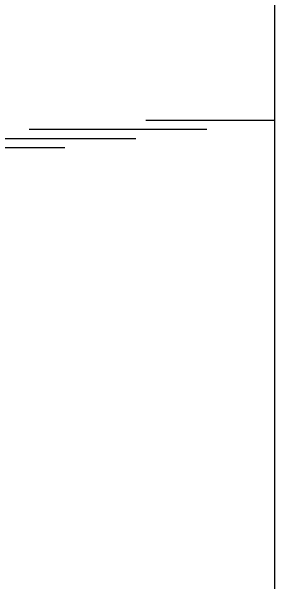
# Model space of a CAD drawing. Header units: inches. Extents: x -16659 to 2747, y 141 to 7454.
# Drawn here: x 650 to 1341, y 2639 to 4139 of the extents above; entities that cross this region are included whole.
import ezdxf

# ---------------------------------------------------------------- set-up
doc = ezdxf.new("R2010")
doc.units = ezdxf.units.IN
doc.header["$LTSCALE"] = 0.5
doc.header["$MEASUREMENT"] = 0
doc.layers.add('A-Elev-South', color=7, linetype='Continuous')

msp = doc.modelspace()

# ---------------------------------------------------------------- linework, layer by layer
at = {"layer": 'A-Elev-South', "color": 7}
msp.add_line((1341, 5293.3, 5147.6), (1341, 710, 5147.6), dxfattribs=at)
at = {"layer": 'A-Elev-South', "color": 126}
for p, q in [((1003.4, 3853.3, -5147.6), (1341, 3853.3, -5147.6)), ((696.5, 3829.3, -5147.6), (1163.6, 3829.3, -5147.6)), ((329.9, 3805.3, -5147.6), (977, 3805.3, -5147.6))]:
    msp.add_line(p, q, dxfattribs=at)
at = {"layer": 'A-Elev-South', "color": 252}
msp.add_line((-46, 3781.3, -5147.6), (790.4, 3781.3, -5147.6), dxfattribs=at)

doc.saveas('drawing.dxf')
